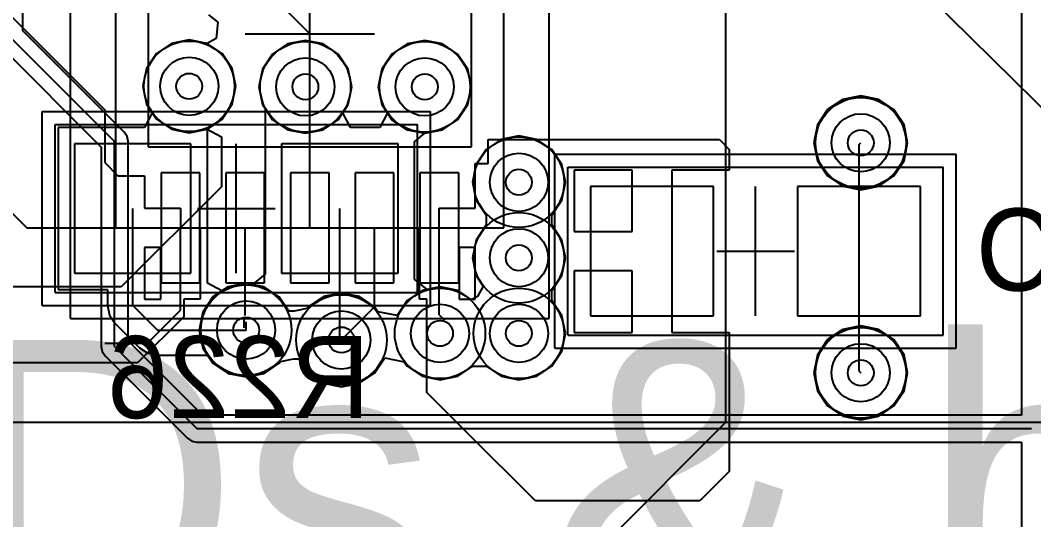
# Model space of a CAD drawing. Extents: x 28 to 300, y 18 to 330.
# Drawn here: x 190.21 to 198.04, y 111.99 to 115.85 of the extents above; entities that cross this region are included whole.
import ezdxf

# ---------------------------------------------------------------- set-up
doc = ezdxf.new("R2010")
doc.units = 0
for name, color, linetype in [('BOTTOMLAYER', 5, 'CONTINUOUS'), ('BOTTOMOVERLAY', 54, 'CONTINUOUS'), ('BOTTOMPASTE', 16, 'CONTINUOUS'), ('BOTTOMSOLDER', 6, 'CONTINUOUS'), ('DRILLDRAWING', 1, 'CONTINUOUS'), ('INTERNALPLANE1', 76, 'CONTINUOUS'), ('INTERNALPLANE6', 136, 'CONTINUOUS'), ('MECHANICAL14', 56, 'CONTINUOUS'), ('MECHANICAL15', 56, 'CONTINUOUS'), ('MIDLAYER1', 16, 'CONTINUOUS'), ('MIDLAYER3', 90, 'CONTINUOUS'), ('MULTILAYER', 9, 'CONTINUOUS'), ('TOPLAYER', 1, 'CONTINUOUS'), ('TOPOVERLAY', 2, 'CONTINUOUS'), ('TOPPASTE', 8, 'CONTINUOUS'), ('TOPSOLDER', 216, 'CONTINUOUS'), ('VIAHOLELAYER', 16, 'CONTINUOUS')]:
    doc.layers.add(name, color=color, linetype=linetype)

msp = doc.modelspace()

# ---------------------------------------------------------------- linework, layer by layer
at = {"layer": 'BOTTOMLAYER'}
for p, q in [((196.248, 117.0127), (198.2104, 115.0724)), ((191.516, 115.7003), (191.3787, 115.673)), ((191.6533, 115.673), (191.516, 115.7003)), ((192.4133, 115.6961), (192.276, 115.6688)), ((192.5506, 115.6688), (192.4133, 115.6961)), ((193.336, 115.6961), (193.1987, 115.6688)), ((193.4733, 115.6688), (193.336, 115.6961)), ((191.3787, 115.673), (191.2622, 115.5952)), ((191.7698, 115.5952), (191.6533, 115.673)), ((192.276, 115.6688), (192.1595, 115.591)), ((192.6671, 115.591), (192.5506, 115.6688)), ((193.1987, 115.6688), (193.0822, 115.591)), ((193.5898, 115.591), (193.4733, 115.6688)), ((191.2622, 115.5952), (191.1844, 115.4787)), ((191.8476, 115.4787), (191.7698, 115.5952)), ((192.1595, 115.591), (192.0817, 115.4745)), ((192.7449, 115.4745), (192.6671, 115.591)), ((193.0822, 115.591), (193.0044, 115.4745)), ((193.6676, 115.4745), (193.5898, 115.591)), ((191.1844, 115.4787), (191.1571, 115.3414)), ((191.8749, 115.3414), (191.8476, 115.4787)), ((192.0817, 115.4745), (192.0544, 115.3372)), ((192.7722, 115.3372), (192.7449, 115.4745)), ((193.0044, 115.4745), (192.9771, 115.3372)), ((193.6949, 115.3372), (193.6676, 115.4745)), ((191.1571, 115.3414), (191.1844, 115.2041)), ((191.8476, 115.2041), (191.8749, 115.3414)), ((192.0544, 115.3372), (192.0817, 115.1999)), ((192.7449, 115.1999), (192.7722, 115.3372)), ((192.9771, 115.3372), (193.0044, 115.1999)), ((193.6676, 115.1999), (193.6949, 115.3372)), ((196.5665, 115.2395), (196.4488, 115.1609)), ((196.7052, 115.2671), (196.5665, 115.2395)), ((196.844, 115.2395), (196.7052, 115.2671)), ((196.9616, 115.1609), (196.844, 115.2395)), ((191.2302, 115.1355), (191.1703, 115.0235)), ((191.1844, 115.2041), (191.2302, 115.1355)), ((191.7698, 115.0876), (191.8476, 115.2041)), ((192.0817, 115.1999), (192.1022, 115.1692)), ((192.1022, 115.1692), (192.1022, 115.0235)), ((192.7019, 115.1355), (192.7449, 115.1999)), ((192.7618, 115.0235), (192.7019, 115.1355)), ((193.0474, 115.1355), (192.9875, 115.0235)), ((193.0044, 115.1999), (193.0474, 115.1355)), ((193.5898, 115.0834), (193.6676, 115.1999)), ((196.4488, 115.1609), (196.3703, 115.0433)), ((197.0402, 115.0433), (196.9616, 115.1609)), ((191.6562, 115.0117), (191.7698, 115.0876)), ((193.4733, 115.0056), (193.5898, 115.0834)), ((191.1703, 115.0235), (190.5022, 115.0235)), ((190.5022, 115.0235), (190.5022, 113.7695)), ((191.6562, 113.8192), (191.6562, 115.0117)), ((192.1022, 115.0235), (192.1022, 115.0235)), ((192.1022, 115.0235), (192.1022, 113.8902)), ((192.9875, 115.0235), (192.7618, 115.0235)), ((193.2562, 114.9128), (193.336, 114.9783)), ((193.336, 114.9783), (193.4733, 115.0056)), ((196.3703, 115.0433), (196.3427, 114.9045)), ((197.0678, 114.9045), (197.0402, 115.0433)), ((193.2562, 113.8534), (193.2562, 114.9128)), ((193.9263, 114.9313), (193.8098, 114.8535)), ((194.0636, 114.9586), (193.9263, 114.9313)), ((194.201, 114.9313), (194.0636, 114.9586)), ((194.3174, 114.8535), (194.201, 114.9313)), ((196.3427, 114.9045), (196.3703, 114.7658)), ((197.0402, 114.7658), (197.0678, 114.9045)), ((191.5292, 114.8965), (190.6292, 114.8965)), ((190.6292, 114.8965), (190.6292, 113.8965)), ((191.5292, 113.8965), (191.5292, 114.8965)), ((193.1292, 114.8965), (192.2292, 114.8965)), ((192.2292, 114.8965), (192.2292, 113.8965)), ((193.1292, 113.8965), (193.1292, 114.8965)), ((193.8098, 114.8535), (193.732, 114.7371)), ((194.3952, 114.7371), (194.3174, 114.8535)), ((196.3703, 114.7658), (196.4488, 114.6481)), ((196.9616, 114.6481), (197.0402, 114.7658)), ((193.732, 114.7371), (193.7047, 114.5997)), ((194.4225, 114.5997), (194.3952, 114.7371)), ((193.7047, 114.5997), (193.732, 114.4624)), ((194.3952, 114.4624), (194.4225, 114.5997)), ((196.4488, 114.6481), (196.5665, 114.5696)), ((196.844, 114.5696), (196.9616, 114.6481)), ((196.5665, 114.5696), (196.7052, 114.542)), ((196.7052, 114.542), (196.844, 114.5696)), ((193.732, 114.4624), (193.8098, 114.3459)), ((194.3174, 114.3459), (194.3952, 114.4624)), ((191.0792, 113.6471), (191.0792, 114.3965)), ((192.6792, 113.3933), (192.6792, 114.3965)), ((193.8098, 114.3459), (193.8098, 114.2693)), ((194.3174, 114.2693), (194.3174, 114.3459)), ((193.8098, 114.2693), (193.732, 114.1529)), ((194.3952, 114.1529), (194.3174, 114.2693)), ((193.732, 114.1529), (193.7047, 114.0155)), ((194.4225, 114.0155), (194.3952, 114.1529)), ((193.7047, 114.0155), (193.732, 113.8782)), ((194.3952, 113.8782), (194.4225, 114.0155)), ((190.6292, 113.8965), (191.5292, 113.8965)), ((192.1022, 113.8902), (192.004, 113.8096)), ((192.2292, 113.8965), (193.1292, 113.8965)), ((191.7682, 113.7593), (191.6562, 113.8192)), ((191.9554, 113.8193), (191.8167, 113.7917)), ((192.004, 113.8096), (191.9554, 113.8193)), ((193.2598, 113.848), (193.2562, 113.8534)), ((193.3544, 113.7704), (193.2598, 113.848)), ((193.732, 113.8782), (193.7862, 113.7971)), ((194.3174, 113.7617), (194.3952, 113.8782)), ((190.5022, 113.7695), (190.885, 113.7695)), ((190.885, 113.7695), (190.885, 113.6471)), ((191.8167, 113.7917), (191.7682, 113.7593)), ((193.454, 113.7902), (193.3544, 113.7704)), ((193.5914, 113.7629), (193.454, 113.7902)), ((193.6978, 113.6917), (193.5914, 113.7629)), ((193.7862, 113.7971), (193.7427, 113.7157)), ((194.3174, 113.6851), (194.3174, 113.7617)), ((190.885, 113.6471), (190.8998, 113.5728)), ((191.0792, 113.6471), (191.2696, 113.4567)), ((193.7427, 113.7157), (193.6978, 113.6917)), ((194.3952, 113.5687), (194.3174, 113.6851)), ((190.8998, 113.5728), (190.9419, 113.5098)), ((194.4225, 113.4313), (194.3952, 113.5687)), ((190.9419, 113.5098), (191.1323, 113.3194)), ((191.9554, 113.4567), (191.9554, 113.5203)), ((191.2696, 113.4567), (191.9554, 113.4567)), ((194.3952, 113.294), (194.4225, 113.4313)), ((196.5665, 113.4615), (196.4488, 113.3829)), ((196.7052, 113.4891), (196.5665, 113.4615)), ((196.844, 113.4615), (196.7052, 113.4891)), ((196.9616, 113.3829), (196.844, 113.4615)), ((192.6792, 113.3933), (192.692, 113.3805)), ((196.4488, 113.3829), (196.3703, 113.2653)), ((197.0402, 113.2653), (196.9616, 113.3829)), ((191.1323, 113.3194), (191.1953, 113.2773)), ((191.1953, 113.2773), (191.2696, 113.2625)), ((191.2696, 113.2625), (191.6575, 113.2625)), ((191.6575, 113.2625), (191.699, 113.2003)), ((194.3174, 113.1775), (194.3952, 113.294)), ((196.3703, 113.2653), (196.3427, 113.1265)), ((197.0678, 113.1265), (197.0402, 113.2653)), ((191.699, 113.2003), (191.8167, 113.1218)), ((192.0942, 113.1218), (192.2118, 113.2003)), ((192.2118, 113.2003), (192.2215, 113.2148)), ((192.2215, 113.2148), (192.3216, 113.2347)), ((192.3216, 113.2347), (192.3618, 113.2347)), ((192.3618, 113.2347), (192.4356, 113.1241)), ((192.9484, 113.1241), (193.027, 113.2418)), ((193.027, 113.2418), (193.1773, 113.2119)), ((193.1773, 113.2119), (193.2002, 113.1775)), ((193.2002, 113.1775), (193.3167, 113.0997)), ((193.5914, 113.0997), (193.7078, 113.1775)), ((193.7078, 113.1775), (193.8098, 113.1775)), ((193.8098, 113.1775), (193.9263, 113.0997)), ((194.201, 113.0997), (194.3174, 113.1775)), ((191.8167, 113.1218), (191.9554, 113.0942)), ((191.9554, 113.0942), (192.0942, 113.1218)), ((192.4356, 113.1241), (192.5533, 113.0456)), ((192.8308, 113.0456), (192.9484, 113.1241)), ((193.3167, 113.0997), (193.454, 113.0724)), ((193.454, 113.0724), (193.5914, 113.0997)), ((193.9263, 113.0997), (194.0636, 113.0724)), ((194.0636, 113.0724), (194.201, 113.0997)), ((196.3427, 113.1265), (196.3703, 112.9878)), ((197.0402, 112.9878), (197.0678, 113.1265)), ((192.5533, 113.0456), (192.692, 113.018)), ((192.692, 113.018), (192.8308, 113.0456)), ((196.3703, 112.9878), (196.4488, 112.8701)), ((196.9616, 112.8701), (197.0402, 112.9878)), ((196.4488, 112.8701), (196.5665, 112.7916)), ((196.844, 112.7916), (196.9616, 112.8701)), ((196.5665, 112.7916), (196.7052, 112.764)), ((196.7052, 112.764), (196.844, 112.7916))]:
    msp.add_line(p, q, dxfattribs=at)
for centre in [(191.516, 115.3414), (192.4133, 115.3372), (193.336, 115.3372), (196.7052, 114.9045), (194.0636, 114.5997), (194.0636, 114.0155), (191.9554, 113.4567), (193.454, 113.4313), (194.0636, 113.4313), (192.692, 113.3805), (196.7052, 113.1265)]:
    msp.add_circle(centre, 0.225, dxfattribs=at)
at = {"layer": 'BOTTOMOVERLAY'}
msp.add_line((191.8792, 113.8965), (191.8792, 114.8965), dxfattribs=at)
at = {"layer": 'BOTTOMPASTE'}
for p, q in [((191.5292, 114.8965), (190.6292, 114.8965)), ((190.6292, 114.8965), (190.6292, 113.8965)), ((191.5292, 113.8965), (191.5292, 114.8965)), ((193.1292, 114.8965), (192.2292, 114.8965)), ((192.2292, 114.8965), (192.2292, 113.8965)), ((193.1292, 113.8965), (193.1292, 114.8965)), ((190.6292, 113.8965), (191.5292, 113.8965)), ((192.2292, 113.8965), (193.1292, 113.8965))]:
    msp.add_line(p, q, dxfattribs=at)
at = {"layer": 'BOTTOMSOLDER'}
for p, q in [((191.5292, 114.8965), (190.6292, 114.8965)), ((190.6292, 114.8965), (190.6292, 113.8965)), ((191.5292, 113.8965), (191.5292, 114.8965)), ((193.1292, 114.8965), (192.2292, 114.8965)), ((192.2292, 114.8965), (192.2292, 113.8965)), ((193.1292, 113.8965), (193.1292, 114.8965)), ((190.6292, 113.8965), (191.5292, 113.8965)), ((192.2292, 113.8965), (193.1292, 113.8965))]:
    msp.add_line(p, q, dxfattribs=at)
at = {"layer": 'DRILLDRAWING'}
for centre in [(191.516, 115.3414), (192.4133, 115.3372), (193.336, 115.3372), (196.7052, 114.9045), (194.0636, 114.5997), (194.0636, 114.0155), (191.9554, 113.4567), (193.454, 113.4313), (194.0636, 113.4313), (192.692, 113.3805), (196.7052, 113.1265)]:
    msp.add_circle(centre, 0.1, dxfattribs=at)
at = {"layer": 'INTERNALPLANE1'}
for p, q in [((190.2302, 115.7701), (190.2302, 136.4934)), ((197.9478, 123.8453), (197.9478, 112.7983)), ((191.0127, 114.9876), (190.2302, 115.7701)), ((190.1266, 115.7272), (190.9394, 114.9144)), ((190.0534, 115.6539), (190.8358, 114.8715)), ((191.0351, 114.954), (191.0127, 114.9876)), ((191.0127, 114.9876), (191.0127, 114.9876)), ((190.9394, 113.3297), (190.9394, 114.9144)), ((191.043, 114.9144), (191.0351, 114.954)), ((191.043, 113.3726), (191.043, 114.9144)), ((190.8358, 114.8715), (190.8358, 113.3297)), ((191.6173, 112.7983), (191.043, 113.3726)), ((190.8358, 113.3297), (190.8358, 113.3297)), ((190.8358, 113.3297), (190.8437, 113.2901)), ((190.8437, 113.2901), (190.8662, 113.2565)), ((190.8662, 113.2565), (191.5012, 112.6215)), ((190.9394, 113.3297), (191.5744, 112.6947)), ((197.9478, 112.7983), (191.6173, 112.7983)), ((191.5744, 112.6947), (198.026, 112.6947)), ((191.5012, 112.6215), (191.5012, 112.6215)), ((191.5012, 112.6215), (191.5348, 112.599)), ((191.5348, 112.599), (191.5744, 112.5911)), ((191.5744, 112.5911), (197.9478, 112.5911)), ((197.9478, 112.5911), (197.9478, 110.6467))]:
    msp.add_line(p, q, dxfattribs=at)
for centre in [(191.516, 115.3414), (192.4133, 115.3372), (193.336, 115.3372), (196.7052, 114.9045), (192.692, 113.3805), (196.7052, 113.1265)]:
    msp.add_circle(centre, 0.35, dxfattribs=at)
at = {"layer": 'INTERNALPLANE6'}
for centre in [(194.0636, 114.5997), (194.0636, 114.0155), (191.9554, 113.4567), (192.692, 113.3805), (193.454, 113.4313), (194.0636, 113.4313)]:
    msp.add_circle(centre, 0.35, dxfattribs=at)
at = {"layer": 'MECHANICAL14'}
for p, q in [((190.9482, 114.2476), (190.9482, 117.2476)), ((193.9482, 114.2476), (193.9482, 117.2476)), ((190.4792, 115.0465), (193.2792, 115.0465)), ((190.4792, 113.7465), (190.4792, 115.0465)), ((193.2792, 113.7465), (193.2792, 115.0465)), ((194.4424, 113.4163), (194.4424, 114.7163)), ((194.4424, 114.7163), (197.3424, 114.7163)), ((197.3424, 113.4163), (197.3424, 114.7163)), ((190.9482, 114.2476), (193.9482, 114.2476)), ((190.4792, 113.7465), (193.2792, 113.7465)), ((194.4424, 113.4163), (197.3424, 113.4163))]:
    msp.add_line(p, q, dxfattribs=at)
at = {"layer": 'MECHANICAL15'}
for p, q in [((190.5982, 113.5476), (190.5982, 117.9476)), ((194.2982, 113.5476), (194.2982, 117.9476)), ((192.4482, 115.2476), (192.4482, 116.2476)), ((191.9482, 115.7476), (192.9482, 115.7476)), ((190.3792, 115.1465), (193.3792, 115.1465)), ((190.3792, 113.6465), (190.3792, 115.1465)), ((193.3792, 113.6465), (193.3792, 115.1465)), ((194.3424, 113.3163), (194.3424, 114.8163)), ((194.3424, 114.8163), (197.4424, 114.8163)), ((197.4424, 113.3163), (197.4424, 114.8163)), ((191.8792, 114.0965), (191.8792, 114.6965)), ((191.5792, 114.3965), (192.1792, 114.3965)), ((195.8924, 113.7663), (195.8924, 114.3663)), ((195.5924, 114.0663), (196.1924, 114.0663)), ((190.3792, 113.6465), (193.3792, 113.6465)), ((190.5982, 113.5476), (194.2982, 113.5476)), ((194.3424, 113.3163), (197.4424, 113.3163))]:
    msp.add_line(p, q, dxfattribs=at)
at = {"layer": 'MIDLAYER1'}
for p, q in [((191.516, 115.7003), (191.3787, 115.673)), ((191.6533, 115.673), (191.516, 115.7003)), ((192.4133, 115.6961), (192.276, 115.6688)), ((192.5506, 115.6688), (192.4133, 115.6961)), ((193.336, 115.6961), (193.1987, 115.6688)), ((193.4733, 115.6688), (193.336, 115.6961)), ((191.3787, 115.673), (191.2622, 115.5952)), ((191.7698, 115.5952), (191.6533, 115.673)), ((192.276, 115.6688), (192.1595, 115.591)), ((192.6671, 115.591), (192.5506, 115.6688)), ((193.1987, 115.6688), (193.0822, 115.591)), ((193.5898, 115.591), (193.4733, 115.6688)), ((191.2622, 115.5952), (191.1844, 115.4787)), ((191.8476, 115.4787), (191.7698, 115.5952)), ((192.1595, 115.591), (192.0817, 115.4745)), ((192.7449, 115.4745), (192.6671, 115.591)), ((193.0822, 115.591), (193.0044, 115.4745)), ((193.6676, 115.4745), (193.5898, 115.591)), ((191.1844, 115.4787), (191.1571, 115.3414)), ((191.8749, 115.3414), (191.8476, 115.4787)), ((192.0817, 115.4745), (192.0544, 115.3372)), ((192.7722, 115.3372), (192.7449, 115.4745)), ((193.0044, 115.4745), (192.9771, 115.3372)), ((193.6949, 115.3372), (193.6676, 115.4745)), ((191.1571, 115.3414), (191.1844, 115.2041)), ((191.8476, 115.2041), (191.8749, 115.3414)), ((192.0544, 115.3372), (192.0817, 115.1999)), ((192.7449, 115.1999), (192.7722, 115.3372)), ((192.9771, 115.3372), (193.0044, 115.1999)), ((193.6676, 115.1999), (193.6949, 115.3372)), ((196.5665, 115.2395), (196.4488, 115.1609)), ((196.7052, 115.2671), (196.5665, 115.2395)), ((196.844, 115.2395), (196.7052, 115.2671)), ((196.9616, 115.1609), (196.844, 115.2395)), ((191.1844, 115.2041), (191.2622, 115.0876)), ((191.7698, 115.0876), (191.8476, 115.2041)), ((192.0817, 115.1999), (192.1595, 115.0834)), ((192.6671, 115.0834), (192.7449, 115.1999)), ((193.0044, 115.1999), (193.0822, 115.0834)), ((193.5898, 115.0834), (193.6676, 115.1999)), ((196.4488, 115.1609), (196.3703, 115.0433)), ((197.0402, 115.0433), (196.9616, 115.1609)), ((191.2622, 115.0876), (191.3787, 115.0098)), ((191.6533, 115.0098), (191.7698, 115.0876)), ((192.1595, 115.0834), (192.276, 115.0056)), ((192.5506, 115.0056), (192.6671, 115.0834)), ((193.0822, 115.0834), (193.1987, 115.0056)), ((193.4733, 115.0056), (193.5898, 115.0834)), ((191.3787, 115.0098), (191.516, 114.9825)), ((191.516, 114.9825), (191.6533, 115.0098)), ((192.276, 115.0056), (192.4133, 114.9783)), ((192.4133, 114.9783), (192.5506, 115.0056)), ((193.1987, 115.0056), (193.336, 114.9783)), ((193.336, 114.9783), (193.4733, 115.0056)), ((196.3703, 115.0433), (196.3427, 114.9045)), ((197.0678, 114.9045), (197.0402, 115.0433)), ((193.9263, 114.9313), (193.8098, 114.8535)), ((194.0636, 114.9586), (193.9263, 114.9313)), ((194.201, 114.9313), (194.0636, 114.9586)), ((194.3174, 114.8535), (194.201, 114.9313)), ((196.3427, 114.9045), (196.3703, 114.7658)), ((197.0402, 114.7658), (197.0678, 114.9045)), ((193.8098, 114.8535), (193.732, 114.7371)), ((194.3952, 114.7371), (194.3174, 114.8535)), ((196.3703, 114.7658), (196.4488, 114.6481)), ((196.9616, 114.6481), (197.0402, 114.7658)), ((193.732, 114.7371), (193.7047, 114.5997)), ((194.4225, 114.5997), (194.3952, 114.7371)), ((193.7047, 114.5997), (193.732, 114.4624)), ((194.3952, 114.4624), (194.4225, 114.5997)), ((196.4488, 114.6481), (196.5665, 114.5696)), ((196.844, 114.5696), (196.9616, 114.6481)), ((196.5665, 114.5696), (196.7052, 114.542)), ((196.7052, 114.542), (196.844, 114.5696)), ((193.732, 114.4624), (193.8098, 114.3459)), ((194.3174, 114.3459), (194.3952, 114.4624)), ((193.8098, 114.3459), (193.8098, 114.2693)), ((194.3174, 114.2693), (194.3174, 114.3459)), ((193.8098, 114.2693), (193.732, 114.1529)), ((194.3952, 114.1529), (194.3174, 114.2693)), ((193.732, 114.1529), (193.7047, 114.0155)), ((194.4225, 114.0155), (194.3952, 114.1529)), ((193.7047, 114.0155), (193.732, 113.8782)), ((194.3952, 113.8782), (194.4225, 114.0155)), ((191.9554, 113.8193), (191.8167, 113.7917)), ((192.0942, 113.7917), (191.9554, 113.8193)), ((193.732, 113.8782), (193.7862, 113.7971)), ((194.3174, 113.7617), (194.3952, 113.8782)), ((191.8167, 113.7917), (191.699, 113.7131)), ((192.2118, 113.7131), (192.0942, 113.7917)), ((192.692, 113.7431), (192.5533, 113.7155)), ((192.8308, 113.7155), (192.692, 113.7431)), ((193.3167, 113.7629), (193.2002, 113.6851)), ((193.454, 113.7902), (193.3167, 113.7629)), ((193.5914, 113.7629), (193.454, 113.7902)), ((193.6978, 113.6917), (193.5914, 113.7629)), ((193.7862, 113.7971), (193.7427, 113.7157)), ((194.3174, 113.6851), (194.3174, 113.7617)), ((191.699, 113.7131), (191.6205, 113.5955)), ((192.2857, 113.6025), (192.2118, 113.7131)), ((192.5533, 113.7155), (192.4356, 113.6369)), ((192.9484, 113.6369), (192.8308, 113.7155)), ((193.2002, 113.6851), (193.1224, 113.5687)), ((193.7427, 113.7157), (193.6978, 113.6917)), ((194.3952, 113.5687), (194.3174, 113.6851)), ((191.6205, 113.5955), (191.5929, 113.4567)), ((192.3258, 113.6025), (192.2857, 113.6025)), ((192.426, 113.6224), (192.3258, 113.6025)), ((192.4356, 113.6369), (192.426, 113.6224)), ((192.9743, 113.5981), (192.9484, 113.6369)), ((193.1224, 113.5687), (192.9743, 113.5981)), ((194.4225, 113.4313), (194.3952, 113.5687)), ((191.5929, 113.4567), (191.6205, 113.318)), ((194.3952, 113.294), (194.4225, 113.4313)), ((196.5665, 113.4615), (196.4488, 113.3829)), ((196.7052, 113.4891), (196.5665, 113.4615)), ((196.844, 113.4615), (196.7052, 113.4891)), ((196.9616, 113.3829), (196.844, 113.4615)), ((196.4488, 113.3829), (196.3703, 113.2653)), ((197.0402, 113.2653), (196.9616, 113.3829)), ((191.6205, 113.318), (191.699, 113.2003)), ((194.3174, 113.1775), (194.3952, 113.294)), ((196.3703, 113.2653), (196.3427, 113.1265)), ((197.0678, 113.1265), (197.0402, 113.2653)), ((191.699, 113.2003), (191.8167, 113.1218)), ((192.0942, 113.1218), (192.2118, 113.2003)), ((192.2118, 113.2003), (192.2215, 113.2148)), ((192.2215, 113.2148), (192.3216, 113.2347)), ((192.3216, 113.2347), (192.3618, 113.2347)), ((192.3618, 113.2347), (192.4356, 113.1241)), ((192.9484, 113.1241), (193.027, 113.2418)), ((193.027, 113.2418), (193.1773, 113.2119)), ((193.1773, 113.2119), (193.2002, 113.1775)), ((193.2002, 113.1775), (193.3167, 113.0997)), ((193.5914, 113.0997), (193.7078, 113.1775)), ((193.7078, 113.1775), (193.8098, 113.1775)), ((193.8098, 113.1775), (193.9263, 113.0997)), ((194.201, 113.0997), (194.3174, 113.1775)), ((191.8167, 113.1218), (191.9554, 113.0942)), ((191.9554, 113.0942), (192.0942, 113.1218)), ((192.4356, 113.1241), (192.5533, 113.0456)), ((192.8308, 113.0456), (192.9484, 113.1241)), ((193.3167, 113.0997), (193.454, 113.0724)), ((193.454, 113.0724), (193.5914, 113.0997)), ((193.9263, 113.0997), (194.0636, 113.0724)), ((194.0636, 113.0724), (194.201, 113.0997)), ((196.3427, 113.1265), (196.3703, 112.9878)), ((197.0402, 112.9878), (197.0678, 113.1265)), ((192.5533, 113.0456), (192.692, 113.018)), ((192.692, 113.018), (192.8308, 113.0456)), ((196.3703, 112.9878), (196.4488, 112.8701)), ((196.9616, 112.8701), (197.0402, 112.9878)), ((196.4488, 112.8701), (196.5665, 112.7916)), ((196.844, 112.7916), (196.9616, 112.8701)), ((196.5665, 112.7916), (196.7052, 112.764)), ((196.7052, 112.764), (196.844, 112.7916))]:
    msp.add_line(p, q, dxfattribs=at)
for centre in [(191.516, 115.3414), (192.4133, 115.3372), (193.336, 115.3372), (196.7052, 114.9045), (194.0636, 114.5997), (194.0636, 114.0155), (191.9554, 113.4567), (193.454, 113.4313), (194.0636, 113.4313), (192.692, 113.3805), (196.7052, 113.1265)]:
    msp.add_circle(centre, 0.225, dxfattribs=at)
at = {"layer": 'MIDLAYER3'}
for p, q in [((195.6638, 112.7455), (195.6638, 123.2445)), ((191.6658, 115.8938), (191.7355, 115.8366)), ((191.7355, 115.8366), (191.7231, 115.7102)), ((191.516, 115.7003), (191.3787, 115.673)), ((191.6533, 115.673), (191.516, 115.7003)), ((191.7231, 115.7102), (191.6533, 115.673)), ((191.3787, 115.673), (191.2622, 115.5952)), ((191.2622, 115.5952), (191.1844, 115.4787)), ((191.1844, 115.4787), (191.1571, 115.3414)), ((191.1571, 115.3414), (191.1844, 115.2041)), ((196.5679, 115.2361), (196.4514, 115.1583)), ((196.7052, 115.2634), (196.5679, 115.2361)), ((196.8426, 115.2361), (196.7052, 115.2634)), ((196.959, 115.1583), (196.8426, 115.2361)), ((191.1844, 115.2041), (191.2622, 115.0876)), ((196.4514, 115.1583), (196.3736, 115.0419)), ((197.0368, 115.0419), (196.959, 115.1583)), ((191.2622, 115.0876), (191.3787, 115.0098)), ((191.3787, 115.0098), (191.516, 114.9825)), ((191.516, 114.9825), (191.6533, 115.0098)), ((191.6533, 115.0098), (191.764, 114.9507)), ((196.3736, 115.0419), (196.3463, 114.9045)), ((197.0641, 114.9045), (197.0368, 115.0419)), ((191.764, 114.9507), (191.764, 114.565)), ((196.3463, 114.9045), (196.3736, 114.7672)), ((197.0368, 114.7672), (197.0641, 114.9045)), ((196.3736, 114.7672), (196.4514, 114.6507)), ((196.959, 114.6507), (197.0368, 114.7672)), ((196.4514, 114.6507), (196.5679, 114.5729)), ((196.8426, 114.5729), (196.959, 114.6507)), ((191.764, 114.565), (190.989, 113.79)), ((196.5679, 114.5729), (196.7052, 114.5456)), ((196.7052, 114.5456), (196.8426, 114.5729)), ((190.989, 113.79), (188.714, 113.79)), ((196.5679, 113.4581), (196.4514, 113.3803)), ((196.7052, 113.4854), (196.5679, 113.4581)), ((196.8426, 113.4581), (196.7052, 113.4854)), ((196.959, 113.3803), (196.8426, 113.4581)), ((196.4514, 113.3803), (196.3736, 113.2639)), ((197.0368, 113.2639), (196.959, 113.3803)), ((196.3736, 113.2639), (196.3463, 113.1265)), ((197.0641, 113.1265), (197.0368, 113.2639)), ((196.3463, 113.1265), (196.3736, 112.9892)), ((197.0368, 112.9892), (197.0641, 113.1265)), ((196.3736, 112.9892), (196.4514, 112.8727)), ((196.959, 112.8727), (197.0368, 112.9892)), ((196.4514, 112.8727), (196.5679, 112.7949)), ((196.8426, 112.7949), (196.959, 112.8727)), ((196.5679, 112.7949), (196.7052, 112.7676)), ((196.7052, 112.7676), (196.8426, 112.7949)), ((192.0801, 109.1618), (195.6638, 112.7455))]:
    msp.add_line(p, q, dxfattribs=at)
for centre in [(191.516, 115.3414), (192.4133, 115.3372), (193.336, 115.3372), (196.7052, 114.9045), (194.0636, 114.5997), (194.0636, 114.0155), (191.9554, 113.4567), (193.454, 113.4313), (194.0636, 113.4313), (192.692, 113.3805), (196.7052, 113.1265)]:
    msp.add_circle(centre, 0.225, dxfattribs=at)
at = {"layer": 'MULTILAYER'}
for centre in [(191.516, 115.3414), (192.4133, 115.3372), (193.336, 115.3372), (196.7052, 114.9045), (194.0636, 114.5997), (194.0636, 114.0155), (191.9554, 113.4567), (193.454, 113.4313), (194.0636, 113.4313), (192.692, 113.3805), (196.7052, 113.1265)]:
    msp.add_circle(centre, 0.225, dxfattribs=at)
at = {"layer": 'TOPLAYER'}
for p, q in [((191.1982, 116.6226), (191.1982, 114.8726)), ((193.6982, 114.8726), (193.6982, 116.6226)), ((189.8472, 116.1745), (190.8632, 115.1585)), ((192.2041, 115.9917), (192.4482, 115.7476)), ((192.4482, 115.3372), (192.4482, 115.7476)), ((192.4482, 114.2476), (192.4482, 115.3372)), ((190.8632, 115.1585), (190.8632, 114.7521)), ((193.8252, 114.7456), (193.8252, 114.9299)), ((193.8252, 114.9299), (195.613, 114.9299)), ((195.613, 114.9299), (195.6892, 114.8537)), ((196.6924, 114.8917), (196.7052, 114.9045)), ((191.1982, 114.8726), (193.6982, 114.8726)), ((195.6892, 114.8537), (195.6892, 114.6933)), ((196.6924, 114.0663), (196.6924, 114.8917)), ((190.8632, 114.7521), (190.9648, 114.6505)), ((193.7252, 114.4), (193.7252, 114.7456)), ((193.7252, 114.7456), (193.8252, 114.7456)), ((189.8308, 114.6768), (190.26, 114.2476)), ((191.5982, 114.6726), (191.2982, 114.6726)), ((191.2982, 114.6726), (191.2982, 113.8226)), ((191.5982, 113.8226), (191.5982, 114.6726)), ((192.0982, 114.6726), (191.7982, 114.6726)), ((191.7982, 114.6726), (191.7982, 113.8226)), ((192.0982, 113.8226), (192.0982, 114.6726)), ((192.5982, 114.6726), (192.2982, 114.6726)), ((192.2982, 114.6726), (192.2982, 113.8226)), ((192.5982, 113.8226), (192.5982, 114.6726)), ((193.0982, 114.6726), (192.7982, 114.6726)), ((192.7982, 114.6726), (192.7982, 113.8226)), ((193.0982, 113.8226), (193.0982, 114.6726)), ((193.5982, 114.6726), (193.2982, 114.6726)), ((193.2982, 114.6726), (193.2982, 113.8226)), ((193.5982, 113.8226), (193.5982, 114.6726)), ((194.94, 114.6933), (194.4904, 114.6933)), ((194.4904, 114.6933), (194.4904, 114.2187)), ((194.94, 114.2187), (194.94, 114.6933)), ((195.6892, 114.6933), (195.2448, 114.6933)), ((195.2448, 114.6933), (195.2448, 114.0661)), ((190.9648, 114.6505), (191.1712, 114.6505)), ((191.1712, 114.6505), (191.1712, 114.4)), ((195.5674, 114.5663), (194.6174, 114.5663)), ((194.6174, 114.5663), (194.6174, 113.5663)), ((195.5674, 113.5663), (195.5674, 114.5663)), ((197.1674, 114.5663), (196.2174, 114.5663)), ((196.2174, 114.5663), (196.2174, 113.5663)), ((197.1674, 113.5663), (197.1674, 114.5663)), ((191.1712, 114.4), (191.4485, 114.4)), ((191.4485, 114.4), (191.4485, 114.2479)), ((193.4479, 114.2479), (193.4479, 114.4)), ((193.4479, 114.4), (193.7252, 114.4)), ((190.26, 114.2476), (191.4482, 114.2476)), ((191.4482, 113.6099), (191.4482, 114.2476)), ((191.4485, 114.2479), (191.6006, 114.2479)), ((191.6006, 114.2479), (191.6006, 113.6955)), ((191.9482, 113.5684), (191.9482, 114.2476)), ((192.9482, 113.6367), (192.9482, 114.2476)), ((193.2958, 113.6955), (193.2958, 114.2479)), ((193.2958, 114.2479), (193.4479, 114.2479)), ((193.4482, 113.574), (193.4482, 114.2476)), ((194.4904, 114.2187), (194.94, 114.2187)), ((191.2958, 114.0952), (191.1712, 114.0952)), ((191.1712, 114.0952), (191.1712, 113.6956)), ((191.2958, 113.6956), (191.2958, 114.0952)), ((193.7252, 114.0952), (193.6006, 114.0952)), ((193.6006, 114.0952), (193.6006, 113.6956)), ((193.7252, 113.6956), (193.7252, 114.0952)), ((195.2448, 114.0661), (195.2448, 113.4393)), ((196.6924, 113.1393), (196.6924, 114.0663)), ((194.94, 113.9139), (194.4904, 113.9139)), ((194.4904, 113.9139), (194.4904, 113.4393)), ((194.94, 113.4393), (194.94, 113.9139)), ((191.2982, 113.8226), (191.5982, 113.8226)), ((191.7982, 113.8226), (192.0982, 113.8226)), ((192.2982, 113.8226), (192.5982, 113.8226)), ((192.7982, 113.8226), (193.0982, 113.8226)), ((193.2982, 113.8226), (193.5982, 113.8226)), ((191.1712, 113.6956), (191.2958, 113.6956)), ((191.6006, 113.6955), (191.4728, 113.6955)), ((191.4728, 113.6955), (191.4728, 113.5583)), ((193.3524, 113.6955), (193.2958, 113.6955)), ((193.3524, 112.9741), (193.3524, 113.6955)), ((193.6006, 113.6956), (193.7252, 113.6956)), ((191.1934, 113.3551), (191.4482, 113.6099)), ((192.692, 113.3805), (192.9482, 113.6367)), ((193.4482, 113.574), (193.4717, 113.5506)), ((191.4728, 113.5583), (191.1172, 113.2027)), ((191.939, 113.4731), (191.939, 113.5592)), ((193.4717, 113.5506), (193.4884, 113.5338)), ((194.6174, 113.5663), (195.5674, 113.5663)), ((196.2174, 113.5663), (197.1674, 113.5663)), ((194.4904, 113.4393), (194.94, 113.4393)), ((195.2448, 113.4393), (195.6892, 113.4393)), ((195.6892, 113.4393), (195.6892, 112.3645)), ((190.8632, 113.3551), (191.1934, 113.3551)), ((191.1172, 113.2027), (189.136, 113.2027)), ((196.6924, 113.1393), (196.7052, 113.1265)), ((193.6572, 112.6693), (193.3524, 112.9741)), ((194.1906, 112.1359), (193.6572, 112.6693)), ((195.6892, 112.3645), (195.4606, 112.1359)), ((195.4606, 112.1359), (194.1906, 112.1359))]:
    msp.add_line(p, q, dxfattribs=at)
for centre in [(191.516, 115.3414), (192.4133, 115.3372), (193.336, 115.3372), (196.7052, 114.9045), (194.0636, 114.5997), (194.0636, 114.0155), (191.9554, 113.4567), (193.454, 113.4313), (194.0636, 113.4313), (192.692, 113.3805), (196.7052, 113.1265)]:
    msp.add_circle(centre, 0.225, dxfattribs=at)
at = {"layer": 'TOPOVERLAY'}
for p, q in [((195.8924, 113.5663), (195.8924, 114.5663)), ((180.4238, 112.7455), (203.2838, 112.7455))]:
    msp.add_line(p, q, dxfattribs=at)
at = {"layer": 'TOPPASTE'}
for p, q in [((191.1982, 116.6226), (191.1982, 114.8726)), ((193.6982, 114.8726), (193.6982, 116.6226)), ((191.1982, 114.8726), (193.6982, 114.8726)), ((191.5982, 114.6726), (191.2982, 114.6726)), ((191.2982, 114.6726), (191.2982, 113.8226)), ((191.5982, 113.8226), (191.5982, 114.6726)), ((192.0982, 114.6726), (191.7982, 114.6726)), ((191.7982, 114.6726), (191.7982, 113.8226)), ((192.0982, 113.8226), (192.0982, 114.6726)), ((192.5982, 114.6726), (192.2982, 114.6726)), ((192.2982, 114.6726), (192.2982, 113.8226)), ((192.5982, 113.8226), (192.5982, 114.6726)), ((193.0982, 114.6726), (192.7982, 114.6726)), ((192.7982, 114.6726), (192.7982, 113.8226)), ((193.0982, 113.8226), (193.0982, 114.6726)), ((193.5982, 114.6726), (193.2982, 114.6726)), ((193.2982, 114.6726), (193.2982, 113.8226)), ((193.5982, 113.8226), (193.5982, 114.6726)), ((195.5674, 114.5663), (194.6174, 114.5663)), ((194.6174, 114.5663), (194.6174, 113.5663)), ((195.5674, 113.5663), (195.5674, 114.5663)), ((197.1674, 114.5663), (196.2174, 114.5663)), ((196.2174, 114.5663), (196.2174, 113.5663)), ((197.1674, 113.5663), (197.1674, 114.5663)), ((191.2982, 113.8226), (191.5982, 113.8226)), ((191.7982, 113.8226), (192.0982, 113.8226)), ((192.2982, 113.8226), (192.5982, 113.8226)), ((192.7982, 113.8226), (193.0982, 113.8226)), ((193.2982, 113.8226), (193.5982, 113.8226)), ((194.6174, 113.5663), (195.5674, 113.5663)), ((196.2174, 113.5663), (197.1674, 113.5663))]:
    msp.add_line(p, q, dxfattribs=at)
at = {"layer": 'TOPSOLDER'}
for p, q in [((191.1982, 116.6226), (191.1982, 114.8726)), ((193.6982, 114.8726), (193.6982, 116.6226)), ((191.1982, 114.8726), (193.6982, 114.8726)), ((191.5982, 114.6726), (191.2982, 114.6726)), ((191.2982, 114.6726), (191.2982, 113.8226)), ((191.5982, 113.8226), (191.5982, 114.6726)), ((192.0982, 114.6726), (191.7982, 114.6726)), ((191.7982, 114.6726), (191.7982, 113.8226)), ((192.0982, 113.8226), (192.0982, 114.6726)), ((192.5982, 114.6726), (192.2982, 114.6726)), ((192.2982, 114.6726), (192.2982, 113.8226)), ((192.5982, 113.8226), (192.5982, 114.6726)), ((193.0982, 114.6726), (192.7982, 114.6726)), ((192.7982, 114.6726), (192.7982, 113.8226)), ((193.0982, 113.8226), (193.0982, 114.6726)), ((193.5982, 114.6726), (193.2982, 114.6726)), ((193.2982, 114.6726), (193.2982, 113.8226)), ((193.5982, 113.8226), (193.5982, 114.6726)), ((195.5674, 114.5663), (194.6174, 114.5663)), ((194.6174, 114.5663), (194.6174, 113.5663)), ((195.5674, 113.5663), (195.5674, 114.5663)), ((197.1674, 114.5663), (196.2174, 114.5663)), ((196.2174, 114.5663), (196.2174, 113.5663)), ((197.1674, 113.5663), (197.1674, 114.5663)), ((191.2982, 113.8226), (191.5982, 113.8226)), ((191.7982, 113.8226), (192.0982, 113.8226)), ((192.2982, 113.8226), (192.5982, 113.8226)), ((192.7982, 113.8226), (193.0982, 113.8226)), ((193.2982, 113.8226), (193.5982, 113.8226)), ((194.6174, 113.5663), (195.5674, 113.5663)), ((196.2174, 113.5663), (197.1674, 113.5663))]:
    msp.add_line(p, q, dxfattribs=at)
at = {"layer": 'VIAHOLELAYER'}
for centre in [(191.516, 115.3414), (192.4133, 115.3372), (193.336, 115.3372), (196.7052, 114.9045), (194.0636, 114.5997), (194.0636, 114.0155), (191.9554, 113.4567), (193.454, 113.4313), (194.0636, 113.4313), (192.692, 113.3805), (196.7052, 113.1265)]:
    msp.add_circle(centre, 0.1, dxfattribs=at)

# ---------------------------------------------------------------- texts
at = {"layer": 'BOTTOMOVERLAY', "text_generation_flag": 2}
msp.add_text('R226', height=0.635, rotation=360, dxfattribs=at).set_placement((192.913, 112.776))
at = {"layer": 'TOPOVERLAY'}
msp.add_text('C303', height=0.635, rotation=360, dxfattribs=at).set_placement((197.5942, 113.7615))
msp.add_text('LEDs & buttons', height=2.286, dxfattribs=at).set_placement((185.961, 111.0945))

doc.saveas('drawing.dxf')
